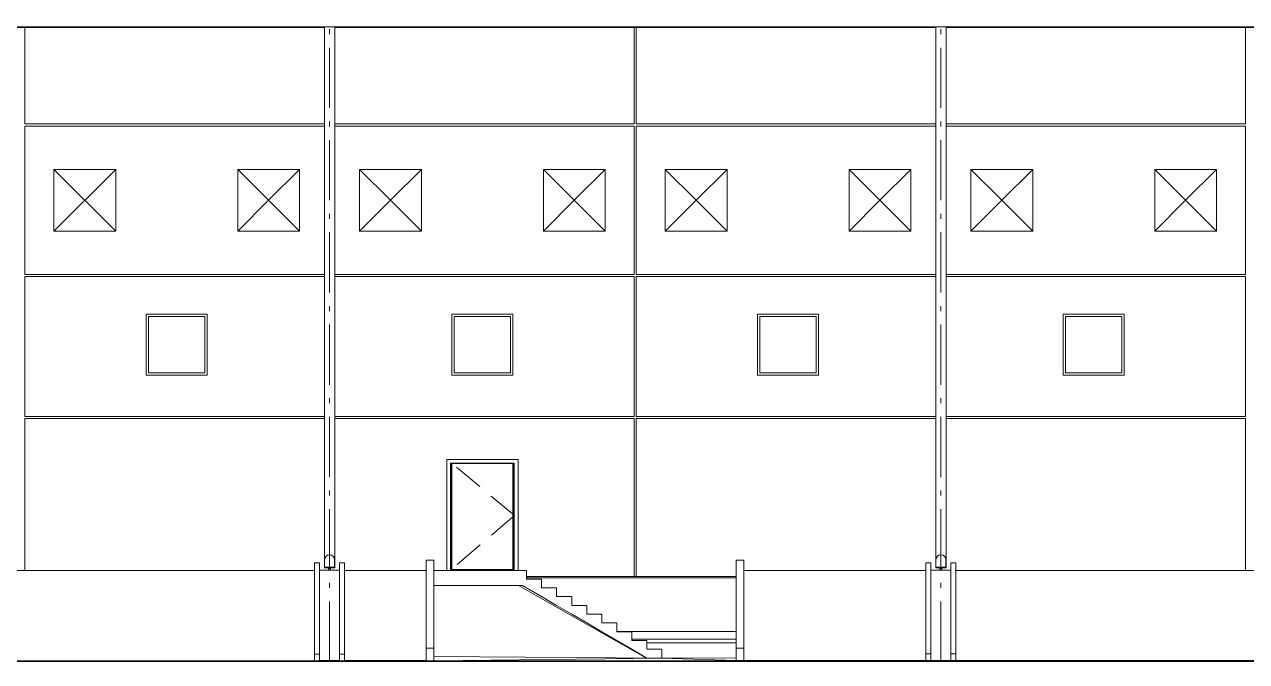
# Model space of a CAD drawing. Header units: metres. Extents: x -199 to 506, y -5 to 23.
# Drawn here: x -67.05 to -42.67, y -1.82 to 10.89 of the extents above; entities that cross this region are included whole.
import ezdxf

# ---------------------------------------------------------------- set-up
doc = ezdxf.new("R2010")
doc.units = ezdxf.units.M
doc.linetypes.add('01_Grid', pattern=[1.74, 1.2, -0.27, 0, -0.27])
doc.linetypes.add('04_Proyection', pattern=[0.9, 0.6, -0.3])
for name, color, linetype, lineweight in [('03EJES-1', 1, '01_Grid', 5), ('06MUREXT', 92, 'Continuous', 9), ('11PUER', 1, 'Continuous', 5), ('11PUER-1', 1, '04_Proyection', 5), ('13CIVERT', 7, 'Continuous', 5), ('17EQAGUA', 5, 'Continuous', 5), ('22AMUEB', 8, 'Continuous', 5), ('26VENT', 144, 'Continuous', 5), ('46BANQ', 8, 'Continuous', 5), ('53BAPS', 1, 'Continuous', 5), ('70LINEA', 1, 'Continuous', 13), ('70LINEA-1', 1, 'Continuous', 5), ('70LINEA-2', 250, 'Continuous', 15)]:
    doc.layers.add(name, color=color, linetype=linetype, lineweight=lineweight)

# ---------------------------------------------------------------- blocks, each defined once
blk = doc.blocks.new('Downspout - Square - Downspout - Square 8_x8_-V42-600rNorthElevEjeA Paint')
at = {"layer": '17EQAGUA'}
for p, q in [((-24.486, 10.841), (-24.486, 0.05)), ((-24.282, 0.05), (-24.282, 10.841)), ((-24.282, 0.05), (-24.486, 0.05)), ((-24.483, 0.06), (-24.483, 0.21)), ((-24.285, 0.06), (-24.483, 0.06)), ((-24.285, 0.21), (-24.285, 0.06))]:
    blk.add_line(p, q, dxfattribs=at)
blk.add_arc((-24.384, 0.21), 0.0986, 0, 180, dxfattribs=at)
blk = doc.blocks.new('Sgl - F - AI - 4_x7_-7287663-600rNorthElevEjeA Paint')
at = {"layer": '11PUER'}
for p, q in [((-58.523845, 2.1336), (-57.304645, 2.1336)), ((-58.523845, 2.1336), (-58.523845, 0.01905)), ((-57.304645, 0.01905), (-57.304645, 2.1336)), ((-57.304645, 0.01905), (-58.523845, 0.01905))]:
    blk.add_line(p, q, dxfattribs=at)
at = {"layer": '11PUER-1'}
for q in [(-58.549245, 2.159), (-58.549245, 0)]:
    blk.add_line((-57.274755, 1.092625), q, dxfattribs=at)
blk = doc.blocks.new('Mesker Frame AI - Mesker Frame AI2-7287665-600rNorthElevEjeA Paint')
at = {"layer": '22AMUEB'}
for p, q in [((-57.201255, 2.2136), (-58.622745, 2.2136)), ((-58.622745, 0), (-58.622745, 2.2136)), ((-57.201255, 0), (-57.201255, 2.2136)), ((-58.547745, 0), (-58.547745, 2.1386)), ((-58.547745, 2.1386), (-57.276255, 2.1386)), ((-58.527745, 0), (-58.527745, 2.1186)), ((-58.527745, 2.1186), (-58.523845, 2.1186)), ((-57.304645, 2.1186), (-57.296255, 2.1186)), ((-57.296255, 2.1186), (-57.296255, 0)), ((-57.276255, 2.1386), (-57.276255, 0))]:
    blk.add_line(p, q, dxfattribs=at)
blk = doc.blocks.new('Window - Fixed - 1_22x1_22 - Standard-7124419-600rNorthElevEjeA Paint')
at = {"layer": '26VENT'}
for p, q in [((-162.104, 5.06), (-162.104, 3.94)), ((-162.104, 5.06), (-160.984, 5.06)), ((-162.104, 3.94), (-162.104, 5.06)), ((-160.984, 3.94), (-160.984, 5.06)), ((-160.984, 5.06), (-160.984, 3.94)), ((-162.104, 3.94), (-160.984, 3.94)), ((-160.984, 3.94), (-162.104, 3.94))]:
    blk.add_line(p, q, dxfattribs=at)
blk = doc.blocks.new('Window - Square Opening - 1_23x1_23m-7476537-600rNorthElevEjeA Paint')
at = {"layer": '26VENT'}
for p, q in [((-103.0319, 6.76405), (-101.8, 7.99595)), ((-103.0319, 7.99595), (-101.8, 6.76405))]:
    blk.add_line(p, q, dxfattribs=at)

msp = doc.modelspace()

# ---------------------------------------------------------------- linework, layer by layer
at = {"layer": '03EJES-1'}
for p, q in [((-60.96, -1.8192), (-60.96, 20.1698)), ((-48.768, -1.8192), (-48.768, 20.1698))]:
    msp.add_line(p, q, dxfattribs=at)
at = {"layer": '06MUREXT'}
for p, q in [((-66.4559, 6.764), (-66.4559, 7.9959)), ((-66.4559, 7.9959), (-65.224, 7.9959)), ((-65.224, 7.9959), (-65.224, 6.764)), ((-65.224, 6.764), (-66.4559, 6.764)), ((-64.618, 3.89), (-64.618, 5.11)), ((-64.618, 5.11), (-63.398, 5.11)), ((-63.398, 5.11), (-63.398, 3.89)), ((-58.522, 3.89), (-58.522, 5.11)), ((-58.522, 5.11), (-57.302, 5.11)), ((-57.302, 5.11), (-57.302, 3.89)), ((-52.426, 3.89), (-52.426, 5.11)), ((-52.426, 5.11), (-51.206, 5.11)), ((-51.206, 5.11), (-51.206, 3.89)), ((-46.33, 3.89), (-46.33, 5.11)), ((-46.33, 5.11), (-45.11, 5.11)), ((-45.11, 5.11), (-45.11, 3.89)), ((-63.398, 3.89), (-64.618, 3.89)), ((-57.302, 3.89), (-58.522, 3.89)), ((-51.206, 3.89), (-52.426, 3.89)), ((-45.11, 3.89), (-46.33, 3.89)), ((-59.0336, -1.8077), (-59.0336, 0.2)), ((-59.0336, 0.2), (-58.8812, 0.2)), ((-58.8812, 0.2), (-58.8812, 0)), ((-52.8512, -1.7997), (-52.8512, 0.2)), ((-52.8512, 0.2), (-52.6988, 0.2)), ((-52.6988, 0.2), (-52.6988, -1.7989)), ((-57.0312, -0.125), (-52.8512, -0.125)), ((-57.1925, -0.3), (-58.8812, -0.3)), ((-58.8812, -0.3), (-58.8812, -1.8077)), ((-54.6492, -1.7477), (-57.1925, -0.3)), ((-55.5776, -1.2192), (-55.5388, -1.2192)), ((-55.2312, -1.2192), (-52.8512, -1.2192)), ((-58.8812, -1.552), (-59.0336, -1.552)), ((-52.6988, -1.552), (-52.8512, -1.552))]:
    msp.add_line(p, q, dxfattribs=at)
at = {"layer": '13CIVERT'}
for p, q in [((-58.8812, 0), (-57.1146, 0)), ((-58.8812, -0.3), (-58.8812, 0)), ((-57.1146, 0), (-57.0312, 0)), ((-57.0312, -0.175), (-57.0312, 0)), ((-57.0312, -0.175), (-56.7312, -0.175)), ((-56.7312, -0.35), (-56.7312, -0.175)), ((-58.8812, -0.3), (-57.1146, -0.3)), ((-57.1146, -0.3), (-57.0312, -0.3487)), ((-56.7312, -0.5237), (-57.0312, -0.3487)), ((-56.7312, -0.35), (-56.4312, -0.35)), ((-56.4312, -0.525), (-56.4312, -0.35)), ((-56.4312, -0.6987), (-56.7312, -0.5237)), ((-56.4312, -0.525), (-56.1312, -0.525)), ((-56.1312, -0.8737), (-56.4312, -0.6987)), ((-56.1312, -0.7), (-56.1312, -0.525)), ((-56.1312, -0.7), (-55.8312, -0.7)), ((-55.8312, -0.875), (-55.8312, -0.7)), ((-55.8312, -1.0487), (-56.1312, -0.8737)), ((-55.8312, -0.875), (-55.5312, -0.875)), ((-55.5312, -0.875), (-55.5312, -1.05)), ((-55.8312, -1.0487), (-55.5312, -1.2237)), ((-55.5312, -1.05), (-55.2312, -1.05)), ((-55.2312, -1.05), (-55.2312, -1.225)), ((-55.5312, -1.2237), (-55.2312, -1.3987)), ((-55.2312, -1.225), (-54.9312, -1.225)), ((-55.2312, -1.3987), (-54.9312, -1.5737)), ((-54.9312, -1.225), (-54.9312, -1.4)), ((-54.9312, -1.4), (-54.6312, -1.4)), ((-54.6312, -1.4), (-54.6312, -1.575)), ((-54.9312, -1.5737), (-54.6312, -1.7487)), ((-54.6312, -1.575), (-54.3312, -1.575)), ((-54.3312, -1.575), (-54.3312, -1.75))]:
    msp.add_line(p, q, dxfattribs=at)
at = {"layer": '46BANQ'}
for p, q in [((-61.16, 0.1524), (-61.26, 0.1524)), ((-61.26, 0.1524), (-61.26, -1.6712)), ((-61.16, 0.1524), (-61.16, -1.6712)), ((-60.76, 0.0024), (-61.16, 0.0024)), ((-60.66, 0.1524), (-60.76, 0.1524)), ((-60.76, 0.1524), (-60.76, -1.6712)), ((-60.66, 0.1524), (-60.66, -1.6712)), ((-48.968, 0.1524), (-49.068, 0.1524)), ((-49.068, 0.1524), (-49.068, -1.6673)), ((-48.968, 0.1524), (-48.968, -1.6673)), ((-48.568, 0.0024), (-48.968, 0.0024)), ((-48.468, 0.1524), (-48.568, 0.1524)), ((-48.568, 0.1524), (-48.568, -1.6673)), ((-48.468, 0.1524), (-48.468, -1.6673)), ((-72.852, 0), (-61.26, 0)), ((-60.66, 0), (-59.0336, 0)), ((-52.8512, -0.1524), (-57.0312, -0.1524)), ((-49.068, 0), (-52.6988, 0)), ((-48.468, 0), (-36.876, 0)), ((-55.3099, -1.3716), (-55.2776, -1.3716)), ((-55.149, -1.4466), (-55.1781, -1.4466)), ((-54.9312, -1.3716), (-52.8512, -1.3716)), ((-52.8512, -1.4466), (-54.6312, -1.4466)), ((-61.16, -1.6712), (-61.26, -1.6712)), ((-61.26, -1.6712), (-61.26, -1.8018)), ((-61.16, -1.7997), (-61.16, -1.6712)), ((-60.66, -1.6712), (-60.76, -1.6712)), ((-60.76, -1.6712), (-60.76, -1.7997)), ((-60.66, -1.8005), (-60.66, -1.6712)), ((-48.968, -1.6673), (-49.068, -1.6673)), ((-49.068, -1.6673), (-49.068, -1.797)), ((-48.968, -1.795), (-48.968, -1.6673)), ((-48.468, -1.6673), (-48.568, -1.6673)), ((-48.568, -1.6673), (-48.568, -1.795)), ((-48.468, -1.7967), (-48.468, -1.6673)), ((-90.2762, -1.8093), (-58.8812, -1.8068)), ((-85.7293, -1.8192), (-58.8812, -1.8068)), ((-28.3455, -1.7944), (-85.4414, -1.8192)), ((-61.26, -1.8018), (-72.852, -1.8048)), ((-61.26, -1.8018), (-61.26, -1.8087)), ((-60.76, -1.7997), (-61.16, -1.7997)), ((-60.66, -1.8084), (-60.66, -1.8)), ((-59.0336, -1.8012), (-60.66, -1.8)), ((-58.8812, -1.7168), (-54.3312, -1.75)), ((-58.8812, -1.8068), (-54.3312, -1.75)), ((-28.3459, -1.7944), (-58.8812, -1.8068)), ((-52.8512, -1.7997), (-58.8812, -1.8068)), ((-54.3312, -1.749), (-52.8512, -1.7468)), ((-52.8512, -1.7468), (-54.3312, -1.75)), ((-54.3312, -1.75), (-52.8512, -1.7997)), ((-52.8512, -1.7997), (-28.3459, -1.7944)), ((-52.8512, -1.7997), (-48.9711, -1.7969)), ((-48.568, -1.795), (-48.968, -1.795)), ((-48.468, -1.7966), (-36.876, -1.7884))]:
    msp.add_line(p, q, dxfattribs=at)
at = {"layer": '53BAPS'}
for p, q in [((-0.339, 10.8409), (-182.5411, 10.8409)), ((-61.0614, 10.8268), (-73.0506, 10.8268)), ((-48.8694, 10.8268), (-60.8586, 10.8268)), ((-36.6774, 10.8268), (-48.6666, 10.8268))]:
    msp.add_line(p, q, dxfattribs=at)
at = {"layer": '70LINEA'}
for p, q in [((-67.0343, 8.9017), (-67.0343, 10.8268)), ((-54.8857, 8.9017), (-54.8857, 10.8268)), ((-54.8423, 8.9017), (-54.8423, 10.8268)), ((-42.6937, 8.9017), (-42.6937, 10.8268)), ((-61.0604, 8.9017), (-67.0343, 8.9017)), ((-67.0343, 8.8583), (-61.0604, 8.8583)), ((-67.0343, 5.9017), (-67.0343, 8.8583)), ((-54.8857, 8.9017), (-60.8596, 8.9017)), ((-60.8596, 8.8583), (-54.8857, 8.8583)), ((-54.8857, 8.8583), (-54.8857, 5.9017)), ((-48.8684, 8.9017), (-54.8423, 8.9017)), ((-54.8423, 8.8583), (-48.8684, 8.8583)), ((-54.8423, 5.9017), (-54.8423, 8.8583)), ((-42.6937, 8.9017), (-48.6676, 8.9017)), ((-48.6676, 8.8583), (-42.6937, 8.8583)), ((-42.6937, 8.8583), (-42.6937, 5.9017)), ((-66.4559, 6.764), (-66.4559, 7.9959)), ((-66.4559, 7.9959), (-65.224, 7.9959)), ((-65.224, 7.9959), (-65.224, 6.764)), ((-65.224, 6.764), (-66.4559, 6.764)), ((-61.0616, 5.9017), (-67.0343, 5.9017)), ((-67.0343, 5.8583), (-61.0616, 5.8583)), ((-67.0343, 3.0697), (-67.0343, 5.8583)), ((-54.8857, 5.9017), (-60.8584, 5.9017)), ((-60.8584, 5.8583), (-54.8857, 5.8583)), ((-54.8857, 5.8583), (-54.8857, 3.0697)), ((-48.8696, 5.9017), (-54.8423, 5.9017)), ((-54.8423, 5.8583), (-48.8696, 5.8583)), ((-54.8423, 3.0697), (-54.8423, 5.8583)), ((-42.6937, 5.9017), (-48.6664, 5.9017)), ((-48.6664, 5.8583), (-42.6937, 5.8583)), ((-42.6937, 5.8583), (-42.6937, 3.0697)), ((-64.618, 3.89), (-64.618, 5.11)), ((-64.618, 5.11), (-63.398, 5.11)), ((-63.398, 5.11), (-63.398, 3.89)), ((-58.522, 3.89), (-58.522, 5.11)), ((-58.522, 5.11), (-57.302, 5.11)), ((-57.302, 5.11), (-57.302, 3.89)), ((-52.426, 3.89), (-52.426, 5.11)), ((-52.426, 5.11), (-51.206, 5.11)), ((-51.206, 5.11), (-51.206, 3.89)), ((-46.33, 3.89), (-46.33, 5.11)), ((-46.33, 5.11), (-45.11, 5.11)), ((-45.11, 5.11), (-45.11, 3.89)), ((-63.398, 3.89), (-64.618, 3.89)), ((-57.302, 3.89), (-58.522, 3.89)), ((-51.206, 3.89), (-52.426, 3.89)), ((-45.11, 3.89), (-46.33, 3.89)), ((-61.0616, 3.0697), (-67.0343, 3.0697)), ((-67.0343, 3.0263), (-61.0616, 3.0263)), ((-67.0343, 0), (-67.0343, 3.0263)), ((-54.8857, 3.0697), (-60.8584, 3.0697)), ((-60.8584, 3.0263), (-54.8857, 3.0263)), ((-54.8857, -0.125), (-54.8857, 3.0263)), ((-48.8696, 3.0697), (-54.8423, 3.0697)), ((-54.8423, 3.0263), (-48.8696, 3.0263)), ((-54.8423, -0.125), (-54.8423, 3.0263)), ((-42.6937, 3.0697), (-48.6664, 3.0697)), ((-48.6664, 3.0263), (-42.6937, 3.0263)), ((-42.6937, 0), (-42.6937, 3.0263)), ((-60.9817, 0.0024), (-60.9817, 0.05)), ((-60.9383, 0.0024), (-60.9383, 0.05)), ((-48.7897, 0.0024), (-48.7897, 0.05)), ((-48.7463, 0.0024), (-48.7463, 0.05)), ((-57.0312, -0.125), (-54.8857, -0.125)), ((-54.8423, -0.125), (-52.8512, -0.125))]:
    msp.add_line(p, q, dxfattribs=at)
at = {"layer": '70LINEA-1'}
for p, q in [((-61.5601, 7.9959), (-62.792, 7.9959)), ((-62.1761, 7.38), (-62.792, 7.9959)), ((-62.792, 7.9959), (-62.792, 6.764)), ((-61.5601, 7.9959), (-62.1761, 7.38)), ((-61.5601, 6.764), (-61.5601, 7.9959)), ((-59.128, 7.9959), (-60.3599, 7.9959)), ((-59.744, 7.38), (-60.3599, 7.9959)), ((-60.3599, 7.9959), (-60.3599, 6.764)), ((-59.128, 7.9959), (-59.744, 7.38)), ((-59.128, 6.764), (-59.128, 7.9959)), ((-55.4641, 7.9959), (-56.696, 7.9959)), ((-56.0801, 7.38), (-56.696, 7.9959)), ((-56.696, 7.9959), (-56.696, 6.764)), ((-55.4641, 7.9959), (-56.0801, 7.38)), ((-55.4641, 6.764), (-55.4641, 7.9959)), ((-53.032, 7.9959), (-54.2639, 7.9959)), ((-53.648, 7.38), (-54.2639, 7.9959)), ((-54.2639, 7.9959), (-54.2639, 6.764)), ((-53.032, 7.9959), (-53.648, 7.38)), ((-53.032, 6.764), (-53.032, 7.9959)), ((-49.3681, 7.9959), (-50.6, 7.9959)), ((-49.9841, 7.38), (-50.6, 7.9959)), ((-50.6, 7.9959), (-50.6, 6.764)), ((-49.3681, 7.9959), (-49.9841, 7.38)), ((-49.3681, 6.764), (-49.3681, 7.9959)), ((-46.936, 7.9959), (-48.1679, 7.9959)), ((-47.552, 7.38), (-48.1679, 7.9959)), ((-48.1679, 7.9959), (-48.1679, 6.764)), ((-46.936, 7.9959), (-47.552, 7.38)), ((-46.936, 6.764), (-46.936, 7.9959)), ((-43.2721, 7.9959), (-44.504, 7.9959)), ((-43.8881, 7.38), (-44.504, 7.9959)), ((-44.504, 7.9959), (-44.504, 6.764)), ((-43.2721, 7.9959), (-43.8881, 7.38)), ((-43.2721, 6.764), (-43.2721, 7.9959)), ((-62.792, 6.764), (-62.1761, 7.38)), ((-62.1761, 7.38), (-61.5601, 6.764)), ((-60.3599, 6.764), (-59.744, 7.38)), ((-59.744, 7.38), (-59.128, 6.764)), ((-56.696, 6.764), (-56.0801, 7.38)), ((-56.0801, 7.38), (-55.4641, 6.764)), ((-54.2639, 6.764), (-53.648, 7.38)), ((-53.648, 7.38), (-53.032, 6.764)), ((-50.6, 6.764), (-49.9841, 7.38)), ((-49.9841, 7.38), (-49.3681, 6.764)), ((-48.1679, 6.764), (-47.552, 7.38)), ((-47.552, 7.38), (-46.936, 6.764)), ((-44.504, 6.764), (-43.8881, 7.38)), ((-43.8881, 7.38), (-43.2721, 6.764)), ((-62.792, 6.764), (-61.5601, 6.764)), ((-60.3599, 6.764), (-59.128, 6.764)), ((-56.696, 6.764), (-55.4641, 6.764)), ((-54.2639, 6.764), (-53.032, 6.764)), ((-50.6, 6.764), (-49.3681, 6.764)), ((-48.1679, 6.764), (-46.936, 6.764)), ((-44.504, 6.764), (-43.2721, 6.764))]:
    msp.add_line(p, q, dxfattribs=at)
at = {"layer": '70LINEA-2'}
msp.add_line((-199.38, -1.8192), (25.6939, -1.8192), dxfattribs=at)

# ---------------------------------------------------------------- block references
at = {"layer": '11PUER'}
msp.add_blockref('Sgl - F - AI - 4_x7_-7287663-600rNorthElevEjeA Paint', (0, 0), dxfattribs=at)
at = {"layer": '17EQAGUA'}
for p in [(-36.576, 0), (-24.384, 0)]:
    msp.add_blockref('Downspout - Square - Downspout - Square 8_x8_-V42-600rNorthElevEjeA Paint', p, dxfattribs=at)
at = {"layer": '22AMUEB'}
msp.add_blockref('Mesker Frame AI - Mesker Frame AI2-7287665-600rNorthElevEjeA Paint', (0, 0), dxfattribs=at)
at = {"layer": '26VENT'}
for name, p in [('Window - Square Opening - 1_23x1_23m-7476537-600rNorthElevEjeA Paint', (36.576, 0)), ('Window - Fixed - 1_22x1_22 - Standard-7124419-600rNorthElevEjeA Paint', (97.536, 0)), ('Window - Fixed - 1_22x1_22 - Standard-7124419-600rNorthElevEjeA Paint', (103.632, 0)), ('Window - Fixed - 1_22x1_22 - Standard-7124419-600rNorthElevEjeA Paint', (109.728, 0)), ('Window - Fixed - 1_22x1_22 - Standard-7124419-600rNorthElevEjeA Paint', (115.824, 0))]:
    msp.add_blockref(name, p, dxfattribs=at)

doc.saveas('drawing.dxf')
